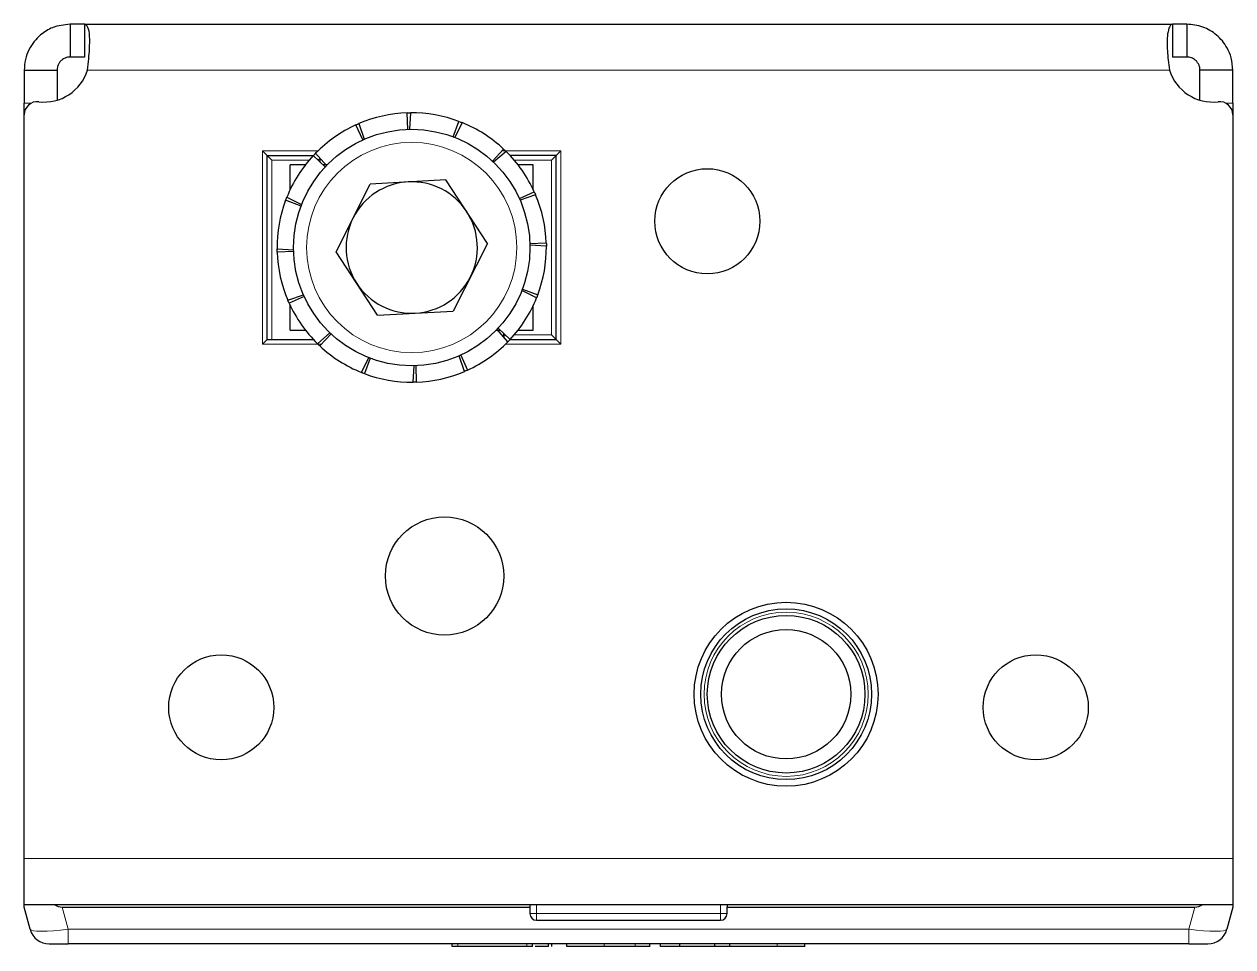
# Model space of a CAD drawing. Header units: millimetres. Extents: x -438 to 5180, y -470 to 658.
# Drawn here: x 1304.6 to 1396.6, y -469.5 to -399.3 of the extents above; entities that cross this region are included whole.
import ezdxf

# ---------------------------------------------------------------- set-up
doc = ezdxf.new("R2010")
doc.units = ezdxf.units.MM

msp = doc.modelspace()

# ---------------------------------------------------------------- linework, layer by layer
at = {"color": 7, "linetype": 'Continuous', "lineweight": 25}
for p, q in [((1308.078, -399.297), (1308.078, -401.797)), ((1309.165, -399.297), (1308.078, -399.297)), ((1309.165, -399.297), (1309.165, -401.797)), ((1309.165, -399.297), (1391.992, -399.297)), ((1391.992, -399.297), (1391.992, -401.797)), ((1393.078, -399.297), (1391.992, -399.297)), ((1393.078, -399.297), (1393.078, -401.797)), ((1309.165, -401.797), (1308.078, -401.797)), ((1393.078, -401.797), (1391.992, -401.797)), ((1304.578, -402.797), (1307.078, -402.797)), ((1304.578, -402.797), (1304.578, -405.3)), ((1307.078, -402.797), (1307.078, -405.079)), ((1396.578, -402.797), (1394.078, -402.797)), ((1394.078, -405.079), (1394.078, -402.797)), ((1396.578, -405.3), (1396.578, -402.797)), ((1304.578, -406.197), (1304.578, -405.3)), ((1396.578, -405.3), (1396.578, -406.197)), ((1304.578, -462.797), (1304.578, -406.197)), ((1333.772, -407.302), (1333.729, -406.053)), ((1333.979, -406.047), (1333.898, -407.299)), ((1396.578, -406.197), (1396.578, -462.797)), ((1330.353, -408.104), (1329.836, -406.966)), ((1330.064, -406.865), (1330.468, -408.053)), ((1337.238, -407.869), (1337.676, -406.699)), ((1337.909, -406.789), (1337.355, -407.914)), ((1322.728, -408.947), (1323.078, -409.297)), ((1323.078, -409.297), (1326.591, -409.297)), ((1323.078, -423.297), (1323.078, -409.297)), ((1323.078, -409.297), (1323.428, -409.647)), ((1327.501, -410.153), (1326.588, -409.3)), ((1326.761, -409.119), (1327.588, -410.062)), ((1340.222, -409.72), (1341.075, -408.806)), ((1341.256, -408.979), (1340.313, -409.806)), ((1345.078, -409.297), (1341.566, -409.297)), ((1344.728, -409.647), (1345.078, -409.297)), ((1345.078, -409.297), (1345.428, -408.947)), ((1345.078, -423.297), (1345.078, -409.297)), ((1324.828, -411.881), (1324.828, -409.997)), ((1325.993, -409.997), (1324.828, -409.997)), ((1327.078, -409.547), (1327.078, -409.758)), ((1327.651, -409.997), (1327.334, -409.997)), ((1343.328, -409.997), (1342.164, -409.997)), ((1343.328, -411.881), (1343.328, -409.997)), ((1336.686, -411.146), (1330.922, -411.463)), ((1339.843, -415.98), (1336.686, -411.146)), ((1328.314, -416.613), (1330.922, -411.463)), ((1342.271, -412.572), (1343.409, -412.054)), ((1325.651, -413.138), (1324.481, -412.699)), ((1324.571, -412.466), (1325.696, -413.02)), ((1343.51, -412.283), (1342.322, -412.686)), ((1323.829, -416.396), (1325.08, -416.478)), ((1325.084, -416.603), (1323.834, -416.646)), ((1331.47, -421.448), (1328.314, -416.613)), ((1339.843, -415.98), (1337.235, -421.131)), ((1343.073, -415.99), (1344.322, -415.948)), ((1344.328, -416.197), (1343.077, -416.116)), ((1342.506, -419.456), (1343.676, -419.895)), ((1324.647, -420.311), (1325.834, -419.907)), ((1325.885, -420.022), (1324.748, -420.539)), ((1343.586, -420.127), (1342.461, -419.573)), ((1324.828, -422.597), (1324.828, -420.713)), ((1331.47, -421.448), (1337.235, -421.131)), ((1343.328, -422.597), (1343.328, -420.713)), ((1324.828, -422.597), (1325.993, -422.597)), ((1326.901, -423.614), (1327.844, -422.787)), ((1327.935, -422.874), (1327.081, -423.787)), ((1340.506, -422.597), (1340.823, -422.597)), ((1341.396, -423.474), (1340.569, -422.531)), ((1340.655, -422.44), (1341.569, -423.294)), ((1341.078, -423.047), (1341.078, -422.836)), ((1342.164, -422.597), (1343.328, -422.597)), ((1344.728, -422.947), (1345.078, -423.297)), ((1322.728, -423.647), (1323.078, -423.297)), ((1323.078, -423.297), (1326.591, -423.297)), ((1341.566, -423.297), (1345.078, -423.297)), ((1345.078, -423.297), (1345.428, -423.647)), ((1330.248, -425.804), (1330.802, -424.679)), ((1330.919, -424.724), (1330.48, -425.894)), ((1338.092, -425.728), (1337.689, -424.541)), ((1337.804, -424.49), (1338.321, -425.627)), ((1334.178, -426.546), (1334.259, -425.295)), ((1334.385, -425.291), (1334.427, -426.541)), ((1304.578, -466.297), (1304.578, -462.797)), ((1396.578, -462.797), (1396.578, -466.297)), ((1304.578, -466.497), (1304.578, -466.297)), ((1304.578, -466.297), (1396.578, -466.297)), ((1343.078, -466.297), (1343.078, -466.497)), ((1358.078, -466.297), (1358.078, -466.497)), ((1396.578, -466.297), (1396.578, -466.497)), ((1305.031, -468.185), (1304.578, -466.497)), ((1307.476, -466.497), (1343.078, -466.497)), ((1343.078, -466.497), (1343.078, -466.997)), ((1358.078, -466.497), (1393.681, -466.497)), ((1358.078, -466.997), (1358.078, -466.497)), ((1396.578, -466.497), (1396.126, -468.185)), ((1343.578, -467.497), (1357.578, -467.497)), ((1306.48, -469.297), (1307.929, -469.297)), ((1393.228, -469.297), (1307.929, -469.297)), ((1337.151, -469.497), (1337.151, -469.297)), ((1342.83, -469.497), (1337.585, -469.497)), ((1343.264, -469.497), (1343.264, -469.297)), ((1344.501, -469.497), (1344.501, -469.297)), ((1344.754, -469.497), (1344.754, -469.297)), ((1345.896, -469.497), (1345.896, -469.297)), ((1348.725, -469.497), (1345.896, -469.497)), ((1352.192, -469.522), (1352.192, -469.297)), ((1353.005, -469.497), (1353.005, -469.297)), ((1354.492, -469.497), (1353.005, -469.497)), ((1354.492, -469.497), (1354.492, -469.297)), ((1357.16, -469.497), (1354.492, -469.497)), ((1357.16, -469.497), (1357.16, -469.297)), ((1358.291, -469.497), (1357.16, -469.497)), ((1358.291, -469.497), (1358.291, -469.297)), ((1358.35, -469.497), (1358.291, -469.497)), ((1364.006, -469.497), (1364.006, -469.297)), ((1393.228, -469.297), (1394.677, -469.297))]:
    msp.add_line(p, q, dxfattribs=at)
at = {"color": 8, "linetype": 'Continuous', "lineweight": 18}
for p, q in [((1309.41, -402.797), (1391.746, -402.797)), ((1304.578, -405.3), (1305.138, -405.3)), ((1396.019, -405.3), (1396.578, -405.3)), ((1322.728, -408.947), (1326.934, -408.947)), ((1322.728, -423.647), (1322.728, -408.947)), ((1340.944, -408.947), (1345.428, -408.947)), ((1345.428, -408.947), (1345.428, -423.647)), ((1326.278, -409.647), (1323.428, -409.647)), ((1323.428, -409.647), (1323.428, -423.297)), ((1344.728, -409.647), (1341.878, -409.647)), ((1344.728, -422.947), (1344.728, -409.647)), ((1341.878, -422.947), (1344.728, -422.947)), ((1327.213, -423.647), (1322.728, -423.647)), ((1345.428, -423.647), (1341.223, -423.647)), ((1304.578, -462.797), (1396.578, -462.797)), ((1343.578, -466.297), (1343.578, -466.997)), ((1357.578, -466.997), (1357.578, -466.297)), ((1307.476, -466.497), (1307.929, -468.185)), ((1343.578, -466.997), (1343.078, -466.997)), ((1343.578, -466.997), (1343.578, -467.497)), ((1343.578, -466.997), (1357.578, -466.997)), ((1357.578, -466.997), (1358.078, -466.997)), ((1357.578, -466.997), (1357.578, -467.497)), ((1393.228, -468.185), (1393.681, -466.497)), ((1307.929, -468.185), (1393.228, -468.185)), ((1307.929, -468.185), (1307.929, -469.297)), ((1393.228, -469.297), (1393.228, -468.185)), ((1337.585, -469.497), (1337.585, -469.297)), ((1342.83, -469.497), (1342.83, -469.297)), ((1348.725, -469.497), (1348.725, -469.297)), ((1351.086, -469.497), (1351.086, -469.297)), ((1361.896, -469.497), (1361.896, -469.297))]:
    msp.add_line(p, q, dxfattribs=at)
at = {"color": 7, "linetype": 'Continuous', "lineweight": 25}
for centre, radius in [((1334.078, -416.297), 9), ((1356.578, -414.297), 4), ((1336.578, -441.297), 4.5), ((1362.578, -450.297), 7), ((1362.578, -450.297), 6.5), ((1362.578, -450.297), 6), ((1362.578, -450.297), 4.925), ((1319.578, -451.297), 4), ((1381.578, -451.297), 4)]:
    msp.add_circle(centre, radius, dxfattribs=at)
at = {"color": 8, "linetype": 'Continuous', "lineweight": 18}
for centre, radius in [((1334.078, -416.297), 8), ((1362.578, -450.297), 6.25)]:
    msp.add_circle(centre, radius, dxfattribs=at)
at = {"color": 7, "linetype": 'Continuous', "lineweight": 25}
for centre, radius, start, end in [((1306.078, -401.725), 3.5, 263.62063, 342.17471), ((1395.078, -401.725), 3.5, 197.82529, 276.37937), ((1305.578, -406.197), 1, 83.62063, 180), ((1395.578, -406.197), 1, 360, 96.37937), ((1334.078, -416.297), 10.25, 91.95052, 113.05461), ((1334.078, -416.297), 10.25, 69.45052, 90.55461), ((1334.078, -416.297), 10.25, 114.45052, 135.55461), ((1334.078, -416.297), 10.25, 46.95052, 68.05461), ((1334.078, -416.297), 10.25, 136.95052, 158.05461), ((1334.078, -416.297), 10.25, 24.45052, 45.55461), ((1334.078, -416.297), 5, 93.14553, 153.14553), ((1334.078, -416.297), 5, 33.14553, 93.14553), ((1334.078, -416.297), 10.25, 159.45052, 180.55461), ((1334.078, -416.297), 10.25, 1.95052, 23.05461), ((1334.078, -416.297), 5, 333.14553, 33.14553), ((1334.078, -416.297), 5, 153.14553, 213.14553), ((1334.078, -416.297), 10.25, 181.95052, 203.05461), ((1334.078, -416.297), 10.25, 339.45052, 0.55461), ((1334.078, -416.297), 5, 273.14553, 333.14553), ((1334.078, -416.297), 5, 213.14553, 273.14553), ((1334.078, -416.297), 10.25, 316.95052, 338.05461), ((1334.078, -416.297), 10.25, 204.45052, 225.55461), ((1334.078, -416.297), 10.25, 226.95052, 248.05461), ((1334.078, -416.297), 10.25, 294.45052, 315.55461), ((1334.078, -416.297), 10.25, 249.45052, 270.55461), ((1334.078, -416.297), 10.25, 271.95052, 293.05461), ((1343.578, -466.997), 0.5, 180, 270), ((1357.578, -466.997), 0.5, 270, 0), ((1306.48, -467.797), 1.5, 195, 270), ((1394.677, -467.797), 1.5, 270, 345)]:
    msp.add_arc(centre, radius, start, end, dxfattribs=at)
for centre, major_axis, start_param, end_param in [((1304.578, -454.906), (3.099, -11.565), 6.030113, 6.216148), ((1396.578, -454.906), (-3.099, -11.565), 0.067037, 0.253072)]:
    msp.add_ellipse(centre, major_axis=major_axis, ratio=0.250563, start_param=start_param, end_param=end_param, dxfattribs=at)
at = {"color": 8, "linetype": 'Continuous', "lineweight": 18}
for centre, major_axis, start_param, end_param in [((1308.033, -467.797), (3.003, 0.382), 3.158333, 4.662092), ((1393.124, -467.797), (3.003, -0.382), 4.762686, 6.266445)]:
    msp.add_ellipse(centre, major_axis=major_axis, ratio=0.123038, start_param=start_param, end_param=end_param, dxfattribs=at)
at = {"color": 7, "linetype": 'Continuous', "lineweight": 25}
for points, knots in [([(1308.078, -399.297), (1307.622, -399.347), (1306.817, -399.437), (1305.907, -400.006), (1305.316, -400.606), (1304.915, -401.238), (1304.634, -401.982), (1304.597, -402.52), (1304.578, -402.797)], [0, 0, 0, 0, 0.254149, 0.448213, 0.574908, 0.708872, 0.850468, 1, 1, 1, 1]), ([(1309.41, -402.797), (1309.44, -402.502), (1309.497, -401.95), (1309.565, -401.048), (1309.588, -400.165), (1309.451, -399.441), (1309.262, -399.346), (1309.165, -399.297)], [0, 0, 0, 0, 0.16069, 0.301312, 0.521951, 0.753573, 1, 1, 1, 1]), ([(1391.992, -399.297), (1391.939, -399.313), (1391.839, -399.345), (1391.692, -399.629), (1391.59, -400.09), (1391.574, -400.719), (1391.594, -401.335), (1391.649, -402.04), (1391.713, -402.541), (1391.746, -402.797)], [0, 0, 0, 0, 0.144067, 0.271276, 0.474907, 0.597997, 0.726338, 0.860245, 1, 1, 1, 1]), ([(1396.578, -402.797), (1396.554, -402.481), (1396.507, -401.89), (1396.108, -400.945), (1395.395, -400.078), (1394.297, -399.421), (1393.492, -399.339), (1393.078, -399.297)], [0, 0, 0, 0, 0.17084, 0.319217, 0.548103, 0.767822, 1, 1, 1, 1]), ([(1308.078, -401.797), (1307.951, -401.809), (1307.738, -401.831), (1307.469, -401.989), (1307.291, -402.168), (1307.175, -402.351), (1307.094, -402.567), (1307.084, -402.718), (1307.078, -402.797)], [0, 0, 0, 0, 0.296302, 0.497469, 0.615497, 0.73607, 0.863114, 1, 1, 1, 1]), ([(1394.078, -402.797), (1394.071, -402.707), (1394.058, -402.539), (1393.965, -402.318), (1393.85, -402.151), (1393.719, -402.023), (1393.58, -401.926), (1393.356, -401.82), (1393.193, -401.806), (1393.078, -401.797)], [0, 0, 0, 0, 0.154359, 0.287283, 0.400435, 0.496544, 0.604314, 0.723151, 1, 1, 1, 1]), ([(1333.729, -406.053), (1333.771, -406.051), (1333.834, -406.049), (1333.917, -406.048), (1333.958, -406.047), (1333.979, -406.047)], [0, 0, 0, 0, 0.499981, 0.749988, 1, 1, 1, 1]), ([(1329.836, -406.966), (1329.874, -406.949), (1329.931, -406.923), (1330.007, -406.89), (1330.045, -406.874), (1330.064, -406.865)], [0, 0, 0, 0, 0.4999808, 0.7499881, 1, 1, 1, 1]), ([(1337.676, -406.699), (1337.715, -406.714), (1337.774, -406.736), (1337.851, -406.766), (1337.89, -406.782), (1337.909, -406.789)], [0, 0, 0, 0, 0.4999808, 0.7499881, 1, 1, 1, 1]), ([(1326.588, -409.3), (1326.617, -409.269), (1326.659, -409.224), (1326.717, -409.164), (1326.746, -409.134), (1326.761, -409.119)], [0, 0, 0, 0, 0.499981, 0.749988, 1, 1, 1, 1]), ([(1341.075, -408.806), (1341.106, -408.835), (1341.151, -408.878), (1341.211, -408.935), (1341.241, -408.964), (1341.256, -408.979)], [0, 0, 0, 0, 0.499981, 0.749988, 1, 1, 1, 1]), ([(1343.409, -412.054), (1343.426, -412.092), (1343.452, -412.149), (1343.485, -412.225), (1343.502, -412.264), (1343.51, -412.283)], [0, 0, 0, 0, 0.499981, 0.749988, 1, 1, 1, 1]), ([(1324.481, -412.699), (1324.495, -412.66), (1324.517, -412.601), (1324.548, -412.524), (1324.563, -412.485), (1324.571, -412.466)], [0, 0, 0, 0, 0.499981, 0.749988, 1, 1, 1, 1]), ([(1323.834, -416.646), (1323.833, -416.604), (1323.831, -416.542), (1323.83, -416.458), (1323.829, -416.417), (1323.829, -416.396)], [0, 0, 0, 0, 0.499981, 0.749988, 1, 1, 1, 1]), ([(1344.322, -415.948), (1344.324, -415.989), (1344.326, -416.052), (1344.327, -416.135), (1344.328, -416.177), (1344.328, -416.197)], [0, 0, 0, 0, 0.499981, 0.749988, 1, 1, 1, 1]), ([(1324.748, -420.539), (1324.73, -420.501), (1324.705, -420.444), (1324.672, -420.368), (1324.655, -420.33), (1324.647, -420.311)], [0, 0, 0, 0, 0.499981, 0.749988, 1, 1, 1, 1]), ([(1343.676, -419.895), (1343.661, -419.934), (1343.639, -419.992), (1343.609, -420.069), (1343.593, -420.108), (1343.586, -420.127)], [0, 0, 0, 0, 0.4999808, 0.7499881, 1, 1, 1, 1]), ([(1327.081, -423.787), (1327.051, -423.759), (1327.006, -423.716), (1326.946, -423.658), (1326.916, -423.629), (1326.901, -423.614)], [0, 0, 0, 0, 0.499981, 0.749988, 1, 1, 1, 1]), ([(1341.569, -423.294), (1341.54, -423.324), (1341.497, -423.369), (1341.44, -423.429), (1341.411, -423.459), (1341.396, -423.474)], [0, 0, 0, 0, 0.499981, 0.749988, 1, 1, 1, 1]), ([(1330.48, -425.894), (1330.442, -425.88), (1330.383, -425.858), (1330.306, -425.827), (1330.267, -425.812), (1330.248, -425.804)], [0, 0, 0, 0, 0.499981, 0.749988, 1, 1, 1, 1]), ([(1338.321, -425.627), (1338.283, -425.645), (1338.226, -425.67), (1338.15, -425.703), (1338.111, -425.72), (1338.092, -425.728)], [0, 0, 0, 0, 0.499981, 0.749988, 1, 1, 1, 1]), ([(1334.427, -426.541), (1334.386, -426.542), (1334.323, -426.544), (1334.24, -426.545), (1334.198, -426.546), (1334.178, -426.546)], [0, 0, 0, 0, 0.499981, 0.749988, 1, 1, 1, 1]), ([(1337.585, -469.497), (1337.521, -469.497), (1337.393, -469.497), (1337.252, -469.497), (1337.166, -469.497), (1337.156, -469.497), (1337.151, -469.497)], [0, 0, 0, 0, 0.281303, 0.555629, 0.773878, 1, 1, 1, 1]), ([(1343.264, -469.497), (1343.256, -469.497), (1343.239, -469.497), (1343.123, -469.497), (1342.982, -469.497), (1342.881, -469.497), (1342.83, -469.497)], [0, 0, 0, 0, 0.285248, 0.560563, 0.777151, 1, 1, 1, 1]), ([(1344.501, -469.497), (1344.449, -469.497), (1344.339, -469.497), (1344.039, -469.497), (1343.755, -469.497), (1343.55, -469.497), (1343.485, -469.497)], [0, 0, 0, 0, 0.255277, 0.538303, 0.854078, 1, 1, 1, 1]), ([(1344.324, -469.497), (1344.211, -469.497), (1343.967, -469.497), (1343.662, -469.497), (1343.486, -469.497), (1343.485, -469.497)], [0, 0, 0, 0, 0.466249, 0.997338, 1, 1, 1, 1]), ([(1351.086, -469.497), (1350.928, -469.497), (1350.569, -469.497), (1349.769, -469.497), (1349.137, -469.497), (1348.725, -469.497)], [0, 0, 0, 0, 0.216742, 0.489643, 1, 1, 1, 1]), ([(1352.176, -469.497), (1352.181, -469.497), (1352.208, -469.497), (1352.051, -469.497), (1351.683, -469.497), (1351.297, -469.497), (1351.086, -469.497)], [0, 0, 0, 0, 0.061615, 0.333035, 0.637399, 1, 1, 1, 1]), ([(1361.896, -469.497), (1361.395, -469.497), (1360.459, -469.497), (1359.267, -469.497), (1358.541, -469.497), (1358.361, -469.497), (1358.35, -469.497)], [0, 0, 0, 0, 0.381983, 0.713352, 0.984017, 1, 1, 1, 1]), ([(1364.006, -469.497), (1363.636, -469.497), (1362.947, -469.497), (1362.229, -469.497), (1361.896, -469.497)], [0, 0, 0, 0, 0.5368, 1, 1, 1, 1])]:
    msp.add_open_spline(points, degree=3, knots=knots, dxfattribs=at)
at = {"color": 8, "linetype": 'Continuous', "lineweight": 18}
for points, knots in [([(1326.923, -409.613), (1326.938, -409.607), (1326.975, -409.595), (1327.02, -409.574), (1327.055, -409.559), (1327.075, -409.549), (1327.077, -409.547), (1327.078, -409.547)], [0, 0, 0, 0, 0.166986, 0.400819, 0.616896, 0.816203, 1, 1, 1, 1]), ([(1341.078, -423.047), (1341.08, -423.046), (1341.082, -423.045), (1341.102, -423.035), (1341.137, -423.019), (1341.181, -422.999), (1341.218, -422.986), (1341.234, -422.981)], [0, 0, 0, 0, 0.183797, 0.383104, 0.599181, 0.833014, 1, 1, 1, 1])]:
    msp.add_open_spline(points, degree=3, knots=knots, dxfattribs=at)

doc.saveas('drawing.dxf')
